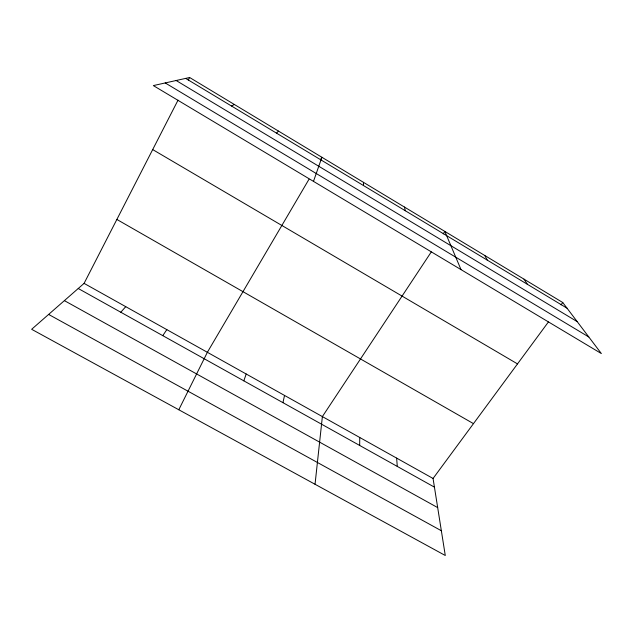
<?xml version="1.0" encoding="UTF-8"?>
<svg xmlns="http://www.w3.org/2000/svg" width="633" height="633" viewBox="0 0 633 633"><rect width="100%" height="100%" fill="white"/><g stroke="black" fill="none" stroke-linecap="round" stroke-linejoin="round"><path stroke-width="0.95" d="M359.671 445.442L359.742 437.482M315.044 484.269L322.379 416.593L431.279 251.918M282.943 402.651L284.534 395.435M313.485 181.378L321.912 157.277L320.425 159.809M243.816 380.837L246.205 374.008M178.791 409.757L207.371 352.296L309.023 179.218M548.4 321.975L433.059 478.469L445.276 555.489L31.65 329.295L84.086 283.378L178.031 100.156M188.302 80.122L189.639 77.511L562.745 302.519L601.35 353.554L153.336 85.59L189.639 77.511M443.219 233.87L444.841 231.409L461.022 269.626M162.776 335.64L166.827 329.635M561.02 304.853L562.745 302.519M120.8 312.227L125.738 306.665M276.558 133.159L278.473 131.078M231.449 105.988L234.384 104.492M48.622 314.427L441.351 530.739M64.384 300.628L437.68 507.603M78.239 288.498L434.428 487.141M84.086 283.378L433.059 478.469M116.86 219.453L473.476 423.635M152.688 149.578L517.501 363.904M165.229 82.947L588.817 336.985M176.148 80.51L577.209 321.635M185.659 78.397L567.026 308.184M523.982 279.137L527.463 284.336M484.688 255.439L487.331 260.163M404.44 207.046L405.349 210.765M396.63 458.102L397.287 466.426M363.469 182.336L363.469 185.532"/></g></svg>
